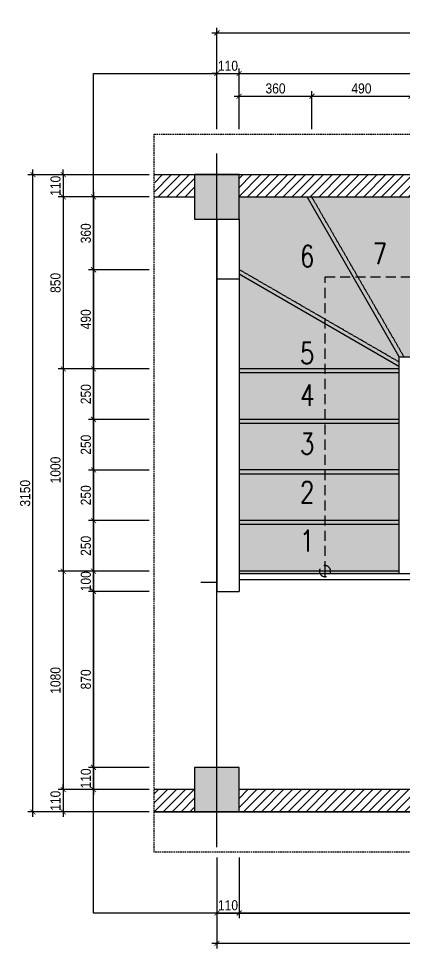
# Model space of a CAD drawing. Header units: millimetres. Extents: x -82962 to 19744, y -138000 to 4535.
# Drawn here: x 852 to 2761, y -33735 to -29139 of the extents above; entities that cross this region are included whole.
import ezdxf

# ---------------------------------------------------------------- set-up
doc = ezdxf.new("R2010")
doc.units = ezdxf.units.MM
doc.header["$LTSCALE"] = 1000
doc.header["$MEASUREMENT"] = 0
doc.header["$PDMODE"] = 3
doc.linetypes.add('HIDDEN', pattern=[0.375, 0.25, -0.125])
doc.layers.get('0').update_dxf_attribs({"lineweight": 30})
doc.layers.get('DEFPOINTS').update_dxf_attribs({"color": 4, "lineweight": 30})
doc.layers.add('THAY', color=4, linetype='Continuous', lineweight=30)
doc.styles.add('ARIAL', font='arial.ttf', dxfattribs={"width": 0.85})
doc.styles.get("Standard").update_dxf_attribs({"font": 'romans.shx', "width": 0.7, "bigfont": 'bigfont.shx'})
doc.dimstyles.new('DIM 1-100', dxfattribs={"dimscale": 0, "dimtxt": 2, "dimasz": 1, "dimexe": 1, "dimexo": 1, "dimgap": 0.5, "dimtad": 1, "dimdec": 4, "dimrnd": 1, "dimdsep": 46, "dimtxsty": 'ARIAL', "dimblk1": 'ARCHTICK', "dimblk2": 'ARCHTICK', "dimsah": 1, "dimcen": 2, "dimdle": 1, "dimclrd": 9, "dimclre": 9, "dimclrt": 1, "dimadec": 0, "dimazin": 0, "dimtfac": 1, "dimtdec": 4, "dimtix": 1, "dimtmove": 2, "dimatfit": 3, "dimldrblk": 'DOT', "dimfxl": 1, "dimtvp": 1, "dimtolj": 1, "dimarcsym": 0})

# ---------------------------------------------------------------- blocks, each defined once
blk = doc.blocks.new('_ARCHTICK')
at = {"color": 0, "linetype": 'ByBlock', "const_width": 0.15}
blk.add_lwpolyline([(-0.5, -0.5), (0.5, 0.5)], dxfattribs=at)
blk = doc.blocks.new('*D325')
at = {"layer": 'DEFPOINTS', "color": 0, "ltscale": 0.2, "transparency": 16777216}
for p in [(1833.4, -33260.4), (1943.4, -33260.4), (1943.4, -33560.4)]:
    blk.add_point(p, dxfattribs=at)
at = {"layer": 'THAY', "color": 9, "lineweight": -2, "ltscale": 0.2, "transparency": 16777216}
for p, q in [((1833.4, -33285.4), (1833.4, -33585.4)), ((1943.4, -33285.4), (1943.4, -33585.4)), ((1833.4, -33560.4), (1808.4, -33560.4)), ((1833.4, -33560.4), (1943.4, -33560.4)), ((1943.4, -33560.4), (1968.4, -33560.4))]:
    blk.add_line(p, q, dxfattribs=at)
at = {"layer": 'THAY', "color": 9, "lineweight": -2, "ltscale": 0.2, "transparency": 16777216, "xscale": 25, "yscale": 25, "zscale": 25}
blk.add_blockref('_ARCHTICK', (1833.4, -33560.4), dxfattribs=at)
at = {"layer": 'THAY', "color": 9, "lineweight": -2, "ltscale": 0.2, "transparency": 16777216, "xscale": 25, "yscale": 25, "zscale": 25, "rotation": 180}
blk.add_blockref('_ARCHTICK', (1943.4, -33560.4), dxfattribs=at)
at = {"layer": 'THAY', "color": 1, "ltscale": 0.2, "transparency": 16777216, "insert": (1888.4, -33522.3), "char_height": 50, "attachment_point": 5, "style": 'ARIAL'}
blk.add_mtext('\\A1;110', dxfattribs=at)
blk = doc.blocks.new('_DOT')
at = {"color": 0, "linetype": 'ByBlock', "ltscale": 10}
blk.add_line((-0.5, 0), (-1, 0), dxfattribs=at)
at = {"color": 0, "linetype": 'ByBlock', "ltscale": 10, "const_width": 0.5}
blk.add_lwpolyline([(-0.25, 0, 1), (0.25, 0, 1)], format="xyb", close=True, dxfattribs=at)
blk = doc.blocks.new('*D326')
at = {"layer": 'DEFPOINTS', "color": 0, "ltscale": 0.2, "transparency": 16777216}
for p in [(1943.4, -33260.4), (4603.4, -33260.4), (4603.4, -33560.4)]:
    blk.add_point(p, dxfattribs=at)
at = {"layer": 'THAY', "color": 9, "lineweight": -2, "ltscale": 0.2, "transparency": 16777216}
for p, q in [((1943.4, -33285.4), (1943.4, -33585.4)), ((4603.4, -33285.4), (4603.4, -33585.4)), ((1918.4, -33560.4), (4628.4, -33560.4))]:
    blk.add_line(p, q, dxfattribs=at)
at = {"layer": 'THAY', "color": 9, "lineweight": -2, "ltscale": 0.2, "transparency": 16777216, "xscale": 25, "yscale": 25, "zscale": 25, "rotation": 180}
blk.add_blockref('_ARCHTICK', (1943.4, -33560.4), dxfattribs=at)
at = {"layer": 'THAY', "color": 9, "lineweight": -2, "ltscale": 0.2, "transparency": 16777216, "xscale": 25, "yscale": 25, "zscale": 25}
blk.add_blockref('_ARCHTICK', (4603.4, -33560.4), dxfattribs=at)
at = {"layer": 'THAY', "color": 1, "ltscale": 0.2, "transparency": 16777216, "insert": (3273.4, -33522.3), "char_height": 50, "attachment_point": 5, "style": 'ARIAL'}
blk.add_mtext('\\A1;2660', dxfattribs=at)
blk = doc.blocks.new('*D328')
at = {"layer": 'DEFPOINTS', "color": 0, "ltscale": 0.2, "transparency": 16777216}
for p in [(1833.4, -33260.4), (4713.4, -33260.4), (1833.4, -33710.4)]:
    blk.add_point(p, dxfattribs=at)
at = {"layer": 'THAY', "color": 9, "lineweight": -2, "ltscale": 0.2, "transparency": 16777216}
for p, q in [((1833.4, -33285.4), (1833.4, -33735.4)), ((4713.4, -33285.4), (4713.4, -33735.4)), ((4738.4, -33710.4), (1808.4, -33710.4))]:
    blk.add_line(p, q, dxfattribs=at)
at = {"layer": 'THAY', "color": 9, "lineweight": -2, "ltscale": 0.2, "transparency": 16777216, "xscale": 25, "yscale": 25, "zscale": 25, "rotation": 180}
blk.add_blockref('_ARCHTICK', (1833.4, -33710.4), dxfattribs=at)
at = {"layer": 'THAY', "color": 9, "lineweight": -2, "ltscale": 0.2, "transparency": 16777216, "xscale": 25, "yscale": 25, "zscale": 25}
blk.add_blockref('_ARCHTICK', (4713.4, -33710.4), dxfattribs=at)
at = {"layer": 'THAY', "color": 1, "ltscale": 0.2, "transparency": 16777216, "insert": (3273.4, -33672.3), "char_height": 50, "attachment_point": 5, "style": 'ARIAL'}
blk.add_mtext('\\A1;2880', dxfattribs=at)
blk = doc.blocks.new('*D329')
at = {"layer": 'DEFPOINTS', "color": 0, "ltscale": 0.2, "transparency": 16777216}
for p in [(1523.4, -29910.4), (1073.4, -30020.4), (1523.4, -30020.4)]:
    blk.add_point(p, dxfattribs=at)
at = {"layer": 'THAY', "color": 9, "lineweight": -2, "ltscale": 0.2, "transparency": 16777216}
for p, q in [((1498.4, -29910.4), (1048.4, -29910.4)), ((1073.4, -29910.4), (1073.4, -29885.4)), ((1073.4, -29910.4), (1073.4, -30020.4)), ((1498.4, -30020.4), (1048.4, -30020.4)), ((1073.4, -30020.4), (1073.4, -30045.4))]:
    blk.add_line(p, q, dxfattribs=at)
at = {"layer": 'THAY', "color": 9, "lineweight": -2, "ltscale": 0.2, "transparency": 16777216, "xscale": 25, "yscale": 25, "zscale": 25}
for p, rotation in [((1073.4, -29910.4), 270), ((1073.4, -30020.4), 90)]:
    blk.add_blockref('_ARCHTICK', p, dxfattribs=dict(at, rotation=rotation))
at = {"layer": 'THAY', "color": 1, "ltscale": 0.2, "transparency": 16777216, "insert": (1035.3, -29965.4), "char_height": 50, "attachment_point": 5, "rotation": 90, "style": 'ARIAL'}
blk.add_mtext('\\A1;110', dxfattribs=at)
blk = doc.blocks.new('*D330')
at = {"layer": 'DEFPOINTS', "color": 0, "ltscale": 0.2, "transparency": 16777216}
for p in [(1523.4, -30020.4), (1223.4, -30380.5), (1523.4, -30380.5)]:
    blk.add_point(p, dxfattribs=at)
at = {"layer": 'THAY', "color": 9, "lineweight": -2, "ltscale": 0.2, "transparency": 16777216}
for p, q in [((1223.4, -29995.4), (1223.4, -30405.5)), ((1498.4, -30020.4), (1198.4, -30020.4)), ((1498.4, -30380.5), (1198.4, -30380.5))]:
    blk.add_line(p, q, dxfattribs=at)
at = {"layer": 'THAY', "color": 9, "lineweight": -2, "ltscale": 0.2, "transparency": 16777216, "xscale": 25, "yscale": 25, "zscale": 25}
for p, rotation in [((1223.4, -30020.4), 90), ((1223.4, -30380.5), 270)]:
    blk.add_blockref('_ARCHTICK', p, dxfattribs=dict(at, rotation=rotation))
at = {"layer": 'THAY', "color": 1, "ltscale": 0.2, "transparency": 16777216, "insert": (1185.3, -30200.4), "char_height": 50, "attachment_point": 5, "rotation": 90, "style": 'ARIAL'}
blk.add_mtext('\\A1;360', dxfattribs=at)
blk = doc.blocks.new('*D331')
at = {"layer": 'DEFPOINTS', "color": 0, "ltscale": 0.2, "transparency": 16777216}
for p in [(1523.4, -30380.5), (1223.4, -30870.4), (1523.4, -30870.4)]:
    blk.add_point(p, dxfattribs=at)
at = {"layer": 'THAY', "color": 9, "lineweight": -2, "ltscale": 0.2, "transparency": 16777216}
for p, q in [((1498.4, -30380.5), (1198.4, -30380.5)), ((1223.4, -30355.5), (1223.4, -30895.4)), ((1498.4, -30870.4), (1198.4, -30870.4))]:
    blk.add_line(p, q, dxfattribs=at)
at = {"layer": 'THAY', "color": 9, "lineweight": -2, "ltscale": 0.2, "transparency": 16777216, "xscale": 25, "yscale": 25, "zscale": 25}
for p, rotation in [((1223.4, -30380.5), 90), ((1223.4, -30870.4), 270)]:
    blk.add_blockref('_ARCHTICK', p, dxfattribs=dict(at, rotation=rotation))
at = {"layer": 'THAY', "color": 1, "ltscale": 0.2, "transparency": 16777216, "insert": (1185.3, -30625.4), "char_height": 50, "attachment_point": 5, "rotation": 90, "style": 'ARIAL'}
blk.add_mtext('\\A1;490', dxfattribs=at)
blk = doc.blocks.new('*D332')
at = {"layer": 'DEFPOINTS', "color": 0, "ltscale": 0.2, "transparency": 16777216}
for p in [(1523.4, -30870.4), (1223.4, -31120.4), (1523.4, -31120.4)]:
    blk.add_point(p, dxfattribs=at)
at = {"layer": 'THAY', "color": 9, "lineweight": -2, "ltscale": 0.2, "transparency": 16777216}
for p, q in [((1498.4, -30870.4), (1198.4, -30870.4)), ((1223.4, -30845.4), (1223.4, -31145.4)), ((1498.4, -31120.4), (1198.4, -31120.4))]:
    blk.add_line(p, q, dxfattribs=at)
at = {"layer": 'THAY', "color": 9, "lineweight": -2, "ltscale": 0.2, "transparency": 16777216, "xscale": 25, "yscale": 25, "zscale": 25}
for p, rotation in [((1223.4, -30870.4), 90), ((1223.4, -31120.4), 270)]:
    blk.add_blockref('_ARCHTICK', p, dxfattribs=dict(at, rotation=rotation))
at = {"layer": 'THAY', "color": 1, "ltscale": 0.2, "transparency": 16777216, "insert": (1185.3, -30995.4), "char_height": 50, "attachment_point": 5, "rotation": 90, "style": 'ARIAL'}
blk.add_mtext('\\A1;250', dxfattribs=at)
blk = doc.blocks.new('*D333')
at = {"layer": 'DEFPOINTS', "color": 0, "ltscale": 0.2, "transparency": 16777216}
for p in [(1523.4, -31120.4), (1223.4, -31370.4), (1523.4, -31370.4)]:
    blk.add_point(p, dxfattribs=at)
at = {"layer": 'THAY', "color": 9, "lineweight": -2, "ltscale": 0.2, "transparency": 16777216}
for p, q in [((1223.4, -31095.4), (1223.4, -31395.4)), ((1498.4, -31120.4), (1198.4, -31120.4)), ((1498.4, -31370.4), (1198.4, -31370.4))]:
    blk.add_line(p, q, dxfattribs=at)
at = {"layer": 'THAY', "color": 9, "lineweight": -2, "ltscale": 0.2, "transparency": 16777216, "xscale": 25, "yscale": 25, "zscale": 25}
for p, rotation in [((1223.4, -31120.4), 90), ((1223.4, -31370.4), 270)]:
    blk.add_blockref('_ARCHTICK', p, dxfattribs=dict(at, rotation=rotation))
at = {"layer": 'THAY', "color": 1, "ltscale": 0.2, "transparency": 16777216, "insert": (1185.3, -31245.4), "char_height": 50, "attachment_point": 5, "rotation": 90, "style": 'ARIAL'}
blk.add_mtext('\\A1;250', dxfattribs=at)
blk = doc.blocks.new('*D334')
at = {"layer": 'DEFPOINTS', "color": 0, "ltscale": 0.2, "transparency": 16777216}
for p in [(1523.4, -31370.4), (1223.4, -31620.4), (1523.4, -31620.4)]:
    blk.add_point(p, dxfattribs=at)
at = {"layer": 'THAY', "color": 9, "lineweight": -2, "ltscale": 0.2, "transparency": 16777216}
for p, q in [((1223.4, -31345.4), (1223.4, -31645.4)), ((1498.4, -31370.4), (1198.4, -31370.4)), ((1498.4, -31620.4), (1198.4, -31620.4))]:
    blk.add_line(p, q, dxfattribs=at)
at = {"layer": 'THAY', "color": 9, "lineweight": -2, "ltscale": 0.2, "transparency": 16777216, "xscale": 25, "yscale": 25, "zscale": 25}
for p, rotation in [((1223.4, -31370.4), 90), ((1223.4, -31620.4), 270)]:
    blk.add_blockref('_ARCHTICK', p, dxfattribs=dict(at, rotation=rotation))
at = {"layer": 'THAY', "color": 1, "ltscale": 0.2, "transparency": 16777216, "insert": (1185.3, -31495.4), "char_height": 50, "attachment_point": 5, "rotation": 90, "style": 'ARIAL'}
blk.add_mtext('\\A1;250', dxfattribs=at)
blk = doc.blocks.new('*D335')
at = {"layer": 'DEFPOINTS', "color": 0, "ltscale": 0.2, "transparency": 16777216}
for p in [(1523.4, -31620.4), (1223.4, -31870.4), (1523.4, -31870.4)]:
    blk.add_point(p, dxfattribs=at)
at = {"layer": 'THAY', "color": 9, "lineweight": -2, "ltscale": 0.2, "transparency": 16777216}
for p, q in [((1498.4, -31620.4), (1198.4, -31620.4)), ((1223.4, -31595.4), (1223.4, -31895.4)), ((1498.4, -31870.4), (1198.4, -31870.4))]:
    blk.add_line(p, q, dxfattribs=at)
at = {"layer": 'THAY', "color": 9, "lineweight": -2, "ltscale": 0.2, "transparency": 16777216, "xscale": 25, "yscale": 25, "zscale": 25}
for p, rotation in [((1223.4, -31620.4), 90), ((1223.4, -31870.4), 270)]:
    blk.add_blockref('_ARCHTICK', p, dxfattribs=dict(at, rotation=rotation))
at = {"layer": 'THAY', "color": 1, "ltscale": 0.2, "transparency": 16777216, "insert": (1185.3, -31745.4), "char_height": 50, "attachment_point": 5, "rotation": 90, "style": 'ARIAL'}
blk.add_mtext('\\A1;250', dxfattribs=at)
blk = doc.blocks.new('*D336')
at = {"layer": 'DEFPOINTS', "color": 0, "ltscale": 0.2, "transparency": 16777216}
for p in [(1523.4, -31870.4), (1223.4, -31970.4), (1523.4, -31970.4)]:
    blk.add_point(p, dxfattribs=at)
at = {"layer": 'THAY', "color": 9, "lineweight": -2, "ltscale": 0.2, "transparency": 16777216}
for p, q in [((1223.4, -31870.4), (1223.4, -31845.4)), ((1498.4, -31870.4), (1198.4, -31870.4)), ((1223.4, -31870.4), (1223.4, -31970.4)), ((1498.4, -31970.4), (1198.4, -31970.4)), ((1223.4, -31970.4), (1223.4, -31995.4))]:
    blk.add_line(p, q, dxfattribs=at)
at = {"layer": 'THAY', "color": 9, "lineweight": -2, "ltscale": 0.2, "transparency": 16777216, "xscale": 25, "yscale": 25, "zscale": 25}
for p, rotation in [((1223.4, -31870.4), 270), ((1223.4, -31970.4), 90)]:
    blk.add_blockref('_ARCHTICK', p, dxfattribs=dict(at, rotation=rotation))
at = {"layer": 'THAY', "color": 1, "ltscale": 0.2, "transparency": 16777216, "insert": (1185.3, -31920.4), "char_height": 50, "attachment_point": 5, "rotation": 90, "style": 'ARIAL'}
blk.add_mtext('\\A1;100', dxfattribs=at)
blk = doc.blocks.new('*D337')
at = {"layer": 'DEFPOINTS', "color": 0, "ltscale": 0.2, "transparency": 16777216}
for p in [(1523.4, -31970.4), (1223.4, -32840.4), (1523.4, -32840.4)]:
    blk.add_point(p, dxfattribs=at)
at = {"layer": 'THAY', "color": 9, "lineweight": -2, "ltscale": 0.2, "transparency": 16777216}
for p, q in [((1223.4, -31945.4), (1223.4, -32865.4)), ((1498.4, -31970.4), (1198.4, -31970.4)), ((1498.4, -32840.4), (1198.4, -32840.4))]:
    blk.add_line(p, q, dxfattribs=at)
at = {"layer": 'THAY', "color": 9, "lineweight": -2, "ltscale": 0.2, "transparency": 16777216, "xscale": 25, "yscale": 25, "zscale": 25}
for p, rotation in [((1223.4, -31970.4), 90), ((1223.4, -32840.4), 270)]:
    blk.add_blockref('_ARCHTICK', p, dxfattribs=dict(at, rotation=rotation))
at = {"layer": 'THAY', "color": 1, "ltscale": 0.2, "transparency": 16777216, "insert": (1185.3, -32405.4), "char_height": 50, "attachment_point": 5, "rotation": 90, "style": 'ARIAL'}
blk.add_mtext('\\A1;870', dxfattribs=at)
blk = doc.blocks.new('*D338')
at = {"layer": 'DEFPOINTS', "color": 0, "ltscale": 0.2, "transparency": 16777216}
for p in [(1523.4, -32840.4), (1223.4, -32950.4), (1523.4, -32950.4)]:
    blk.add_point(p, dxfattribs=at)
at = {"layer": 'THAY', "color": 9, "lineweight": -2, "ltscale": 0.2, "transparency": 16777216}
for p, q in [((1223.4, -32840.4), (1223.4, -32815.4)), ((1498.4, -32840.4), (1198.4, -32840.4)), ((1223.4, -32840.4), (1223.4, -32950.4)), ((1498.4, -32950.4), (1198.4, -32950.4)), ((1223.4, -32950.4), (1223.4, -32975.4))]:
    blk.add_line(p, q, dxfattribs=at)
at = {"layer": 'THAY', "color": 9, "lineweight": -2, "ltscale": 0.2, "transparency": 16777216, "xscale": 25, "yscale": 25, "zscale": 25}
for p, rotation in [((1223.4, -32840.4), 270), ((1223.4, -32950.4), 90)]:
    blk.add_blockref('_ARCHTICK', p, dxfattribs=dict(at, rotation=rotation))
at = {"layer": 'THAY', "color": 1, "ltscale": 0.2, "transparency": 16777216, "insert": (1185.3, -32895.4), "char_height": 50, "attachment_point": 5, "rotation": 90, "style": 'ARIAL'}
blk.add_mtext('\\A1;110', dxfattribs=at)
blk = doc.blocks.new('*D339')
at = {"layer": 'DEFPOINTS', "color": 0, "ltscale": 0.2, "transparency": 16777216}
for p in [(923.4, -29910.4), (1523.4, -29910.4), (1523.4, -33060.4)]:
    blk.add_point(p, dxfattribs=at)
at = {"layer": 'THAY', "color": 9, "lineweight": -2, "ltscale": 0.2, "transparency": 16777216}
for p, q in [((1498.4, -29910.4), (898.4, -29910.4)), ((923.4, -33085.4), (923.4, -29885.4)), ((1498.4, -33060.4), (898.4, -33060.4))]:
    blk.add_line(p, q, dxfattribs=at)
at = {"layer": 'THAY', "color": 9, "lineweight": -2, "ltscale": 0.2, "transparency": 16777216, "xscale": 25, "yscale": 25, "zscale": 25}
for p, rotation in [((923.4, -29910.4), 90), ((923.4, -33060.4), 270)]:
    blk.add_blockref('_ARCHTICK', p, dxfattribs=dict(at, rotation=rotation))
at = {"layer": 'THAY', "color": 1, "ltscale": 0.2, "transparency": 16777216, "insert": (885.3, -31485.4), "char_height": 50, "attachment_point": 5, "rotation": 90, "style": 'ARIAL'}
blk.add_mtext('\\A1;3150', dxfattribs=at)
blk = doc.blocks.new('*D343')
at = {"layer": 'DEFPOINTS', "color": 0, "ltscale": 0.2, "transparency": 16777216}
for p in [(1523.4, -30020.4), (1073.4, -30870.4), (1523.4, -30870.4)]:
    blk.add_point(p, dxfattribs=at)
at = {"layer": 'THAY', "color": 9, "lineweight": -2, "ltscale": 0.2, "transparency": 16777216}
for p, q in [((1073.4, -29995.4), (1073.4, -30895.4)), ((1498.4, -30020.4), (1048.4, -30020.4)), ((1498.4, -30870.4), (1048.4, -30870.4))]:
    blk.add_line(p, q, dxfattribs=at)
at = {"layer": 'THAY', "color": 9, "lineweight": -2, "ltscale": 0.2, "transparency": 16777216, "xscale": 25, "yscale": 25, "zscale": 25}
for p, rotation in [((1073.4, -30020.4), 90), ((1073.4, -30870.4), 270)]:
    blk.add_blockref('_ARCHTICK', p, dxfattribs=dict(at, rotation=rotation))
at = {"layer": 'THAY', "color": 1, "ltscale": 0.2, "transparency": 16777216, "insert": (1035.3, -30445.4), "char_height": 50, "attachment_point": 5, "rotation": 90, "style": 'ARIAL'}
blk.add_mtext('\\A1;850', dxfattribs=at)
blk = doc.blocks.new('*D344')
at = {"layer": 'DEFPOINTS', "color": 0, "ltscale": 0.2, "transparency": 16777216}
for p in [(1523.4, -30870.4), (1073.4, -31870.4), (1523.4, -31870.4)]:
    blk.add_point(p, dxfattribs=at)
at = {"layer": 'THAY', "color": 9, "lineweight": -2, "ltscale": 0.2, "transparency": 16777216}
for p, q in [((1498.4, -30870.4), (1048.4, -30870.4)), ((1073.4, -30845.4), (1073.4, -31895.4)), ((1498.4, -31870.4), (1048.4, -31870.4))]:
    blk.add_line(p, q, dxfattribs=at)
at = {"layer": 'THAY', "color": 9, "lineweight": -2, "ltscale": 0.2, "transparency": 16777216, "xscale": 25, "yscale": 25, "zscale": 25}
for p, rotation in [((1073.4, -30870.4), 90), ((1073.4, -31870.4), 270)]:
    blk.add_blockref('_ARCHTICK', p, dxfattribs=dict(at, rotation=rotation))
at = {"layer": 'THAY', "color": 1, "ltscale": 0.2, "transparency": 16777216, "insert": (1035.3, -31370.4), "char_height": 50, "attachment_point": 5, "rotation": 90, "style": 'ARIAL'}
blk.add_mtext('\\A1;1000', dxfattribs=at)
blk = doc.blocks.new('*D345')
at = {"layer": 'DEFPOINTS', "color": 0, "ltscale": 0.2, "transparency": 16777216}
for p in [(1523.4, -31870.4), (1073.4, -32950.4), (1523.4, -32950.4)]:
    blk.add_point(p, dxfattribs=at)
at = {"layer": 'THAY', "color": 9, "lineweight": -2, "ltscale": 0.2, "transparency": 16777216}
for p, q in [((1073.4, -31845.4), (1073.4, -32975.4)), ((1498.4, -31870.4), (1048.4, -31870.4)), ((1498.4, -32950.4), (1048.4, -32950.4))]:
    blk.add_line(p, q, dxfattribs=at)
at = {"layer": 'THAY', "color": 9, "lineweight": -2, "ltscale": 0.2, "transparency": 16777216, "xscale": 25, "yscale": 25, "zscale": 25}
for p, rotation in [((1073.4, -31870.4), 90), ((1073.4, -32950.4), 270)]:
    blk.add_blockref('_ARCHTICK', p, dxfattribs=dict(at, rotation=rotation))
at = {"layer": 'THAY', "color": 1, "ltscale": 0.2, "transparency": 16777216, "insert": (1035.3, -32410.4), "char_height": 50, "attachment_point": 5, "rotation": 90, "style": 'ARIAL'}
blk.add_mtext('\\A1;1080', dxfattribs=at)
blk = doc.blocks.new('*D346')
at = {"layer": 'DEFPOINTS', "color": 0, "ltscale": 0.2, "transparency": 16777216}
for p in [(1523.4, -32950.4), (1073.4, -33060.4), (1523.4, -33060.4)]:
    blk.add_point(p, dxfattribs=at)
at = {"layer": 'THAY', "color": 9, "lineweight": -2, "ltscale": 0.2, "transparency": 16777216}
for p, q in [((1498.4, -32950.4), (1048.4, -32950.4)), ((1073.4, -32950.4), (1073.4, -32925.4)), ((1073.4, -32950.4), (1073.4, -33060.4)), ((1498.4, -33060.4), (1048.4, -33060.4)), ((1073.4, -33060.4), (1073.4, -33085.4))]:
    blk.add_line(p, q, dxfattribs=at)
at = {"layer": 'THAY', "color": 9, "lineweight": -2, "ltscale": 0.2, "transparency": 16777216, "xscale": 25, "yscale": 25, "zscale": 25}
for p, rotation in [((1073.4, -32950.4), 270), ((1073.4, -33060.4), 90)]:
    blk.add_blockref('_ARCHTICK', p, dxfattribs=dict(at, rotation=rotation))
at = {"layer": 'THAY', "color": 1, "ltscale": 0.2, "transparency": 16777216, "insert": (1035.3, -33005.4), "char_height": 50, "attachment_point": 5, "rotation": 90, "style": 'ARIAL'}
blk.add_mtext('\\A1;110', dxfattribs=at)
blk = doc.blocks.new('*D347')
at = {"layer": 'DEFPOINTS', "color": 0, "ltscale": 0.2, "transparency": 16777216}
for p in [(1943.4, -29410.4), (1833.4, -29710.4), (1943.4, -29710.4)]:
    blk.add_point(p, dxfattribs=at)
at = {"layer": 'THAY', "color": 9, "lineweight": -2, "ltscale": 0.2, "transparency": 16777216}
for p, q in [((1833.4, -29410.4), (1808.4, -29410.4)), ((1833.4, -29685.4), (1833.4, -29385.4)), ((1833.4, -29410.4), (1943.4, -29410.4)), ((1943.4, -29685.4), (1943.4, -29385.4)), ((1943.4, -29410.4), (1968.4, -29410.4))]:
    blk.add_line(p, q, dxfattribs=at)
at = {"layer": 'THAY', "color": 9, "lineweight": -2, "ltscale": 0.2, "transparency": 16777216, "xscale": 25, "yscale": 25, "zscale": 25}
blk.add_blockref('_ARCHTICK', (1833.4, -29410.4), dxfattribs=at)
at = {"layer": 'THAY', "color": 9, "lineweight": -2, "ltscale": 0.2, "transparency": 16777216, "xscale": 25, "yscale": 25, "zscale": 25, "rotation": 180}
blk.add_blockref('_ARCHTICK', (1943.4, -29410.4), dxfattribs=at)
at = {"layer": 'THAY', "color": 1, "ltscale": 0.2, "transparency": 16777216, "insert": (1888.4, -29372.3), "char_height": 50, "attachment_point": 5, "style": 'ARIAL'}
blk.add_mtext('\\A1;110', dxfattribs=at)
blk = doc.blocks.new('*D348')
at = {"layer": 'DEFPOINTS', "color": 0, "ltscale": 0.2, "transparency": 16777216}
for p in [(4603.4, -29410.4), (1943.4, -29710.4), (4603.4, -29710.4)]:
    blk.add_point(p, dxfattribs=at)
at = {"layer": 'THAY', "color": 9, "lineweight": -2, "ltscale": 0.2, "transparency": 16777216}
for p, q in [((1918.4, -29410.4), (4628.4, -29410.4)), ((1943.4, -29685.4), (1943.4, -29385.4)), ((4603.4, -29685.4), (4603.4, -29385.4))]:
    blk.add_line(p, q, dxfattribs=at)
at = {"layer": 'THAY', "color": 9, "lineweight": -2, "ltscale": 0.2, "transparency": 16777216, "xscale": 25, "yscale": 25, "zscale": 25, "rotation": 180}
blk.add_blockref('_ARCHTICK', (1943.4, -29410.4), dxfattribs=at)
at = {"layer": 'THAY', "color": 9, "lineweight": -2, "ltscale": 0.2, "transparency": 16777216, "xscale": 25, "yscale": 25, "zscale": 25}
blk.add_blockref('_ARCHTICK', (4603.4, -29410.4), dxfattribs=at)
at = {"layer": 'THAY', "color": 1, "ltscale": 0.2, "transparency": 16777216, "insert": (3273.4, -29372.3), "char_height": 50, "attachment_point": 5, "style": 'ARIAL'}
blk.add_mtext('\\A1;2660', dxfattribs=at)
blk = doc.blocks.new('*D350')
at = {"layer": 'DEFPOINTS', "color": 0, "ltscale": 0.2, "transparency": 16777216}
for p in [(2303.7, -29522.4), (1943.4, -29710.4), (2303.7, -29710.4)]:
    blk.add_point(p, dxfattribs=at)
at = {"layer": 'THAY', "color": 9, "lineweight": -2, "ltscale": 0.2, "transparency": 16777216}
for p, q in [((1943.4, -29685.4), (1943.4, -29497.4)), ((2303.7, -29685.4), (2303.7, -29497.4)), ((1918.4, -29522.4), (2328.7, -29522.4))]:
    blk.add_line(p, q, dxfattribs=at)
at = {"layer": 'THAY', "color": 9, "lineweight": -2, "ltscale": 0.2, "transparency": 16777216, "xscale": 25, "yscale": 25, "zscale": 25, "rotation": 180}
blk.add_blockref('_ARCHTICK', (1943.4, -29522.4), dxfattribs=at)
at = {"layer": 'THAY', "color": 9, "lineweight": -2, "ltscale": 0.2, "transparency": 16777216, "xscale": 25, "yscale": 25, "zscale": 25}
blk.add_blockref('_ARCHTICK', (2303.7, -29522.4), dxfattribs=at)
at = {"layer": 'THAY', "color": 1, "ltscale": 0.2, "transparency": 16777216, "insert": (2123.5, -29484.3), "char_height": 50, "attachment_point": 5, "style": 'ARIAL'}
blk.add_mtext('\\A1;360', dxfattribs=at)
blk = doc.blocks.new('*D351')
at = {"layer": 'DEFPOINTS', "color": 0, "ltscale": 0.2, "transparency": 16777216}
for p in [(2793.4, -29522.4), (2303.7, -29710.4), (2793.4, -29710.4)]:
    blk.add_point(p, dxfattribs=at)
at = {"layer": 'THAY', "color": 9, "lineweight": -2, "ltscale": 0.2, "transparency": 16777216}
for p, q in [((2303.7, -29685.4), (2303.7, -29497.4)), ((2793.4, -29685.4), (2793.4, -29497.4)), ((2278.7, -29522.4), (2818.4, -29522.4))]:
    blk.add_line(p, q, dxfattribs=at)
at = {"layer": 'THAY', "color": 9, "lineweight": -2, "ltscale": 0.2, "transparency": 16777216, "xscale": 25, "yscale": 25, "zscale": 25, "rotation": 180}
blk.add_blockref('_ARCHTICK', (2303.7, -29522.4), dxfattribs=at)
at = {"layer": 'THAY', "color": 9, "lineweight": -2, "ltscale": 0.2, "transparency": 16777216, "xscale": 25, "yscale": 25, "zscale": 25}
blk.add_blockref('_ARCHTICK', (2793.4, -29522.4), dxfattribs=at)
at = {"layer": 'THAY', "color": 1, "ltscale": 0.2, "transparency": 16777216, "insert": (2548.5, -29484.3), "char_height": 50, "attachment_point": 5, "style": 'ARIAL'}
blk.add_mtext('\\A1;490', dxfattribs=at)
blk = doc.blocks.new('*D357')
at = {"layer": 'DEFPOINTS', "color": 0, "ltscale": 0.2, "transparency": 16777216}
for p in [(4713.4, -29209.7), (1833.4, -29710.4), (4713.4, -29710.4)]:
    blk.add_point(p, dxfattribs=at)
at = {"layer": 'THAY', "color": 9, "lineweight": -2, "ltscale": 0.2, "transparency": 16777216}
for p, q in [((1833.4, -29685.4), (1833.4, -29184.7)), ((4713.4, -29685.4), (4713.4, -29184.7)), ((1808.4, -29209.7), (4738.4, -29209.7))]:
    blk.add_line(p, q, dxfattribs=at)
at = {"layer": 'THAY', "color": 9, "lineweight": -2, "ltscale": 0.2, "transparency": 16777216, "xscale": 25, "yscale": 25, "zscale": 25, "rotation": 180}
blk.add_blockref('_ARCHTICK', (1833.4, -29209.7), dxfattribs=at)
at = {"layer": 'THAY', "color": 9, "lineweight": -2, "ltscale": 0.2, "transparency": 16777216, "xscale": 25, "yscale": 25, "zscale": 25}
blk.add_blockref('_ARCHTICK', (4713.4, -29209.7), dxfattribs=at)
at = {"layer": 'THAY', "color": 1, "ltscale": 0.2, "transparency": 16777216, "insert": (3273.4, -29171.7), "char_height": 50, "attachment_point": 5, "style": 'ARIAL'}
blk.add_mtext('\\A1;2880', dxfattribs=at)

msp = doc.modelspace()

# ---------------------------------------------------------------- hatches: boundary and pattern name
at = {"layer": 'THAY', "ltscale": 0.2}
h = msp.add_hatch(dxfattribs=at)
h.set_pattern_fill('ANSI31', color=256, scale=250, style=0)
h.set_pattern_definition([(45, (1523.353, -32824.554), (-22.09709, 22.09709), [])])
h.paths.add_polyline_path([(5023.35257, -29910.36771), (4823.35257, -29910.36771), (4823.35257, -30020.36771), (4933.35257, -30020.36771), (4933.35257, -30415.36771), (4713.35257, -30415.36771), (4713.35257, -30470.36771), (4988.35257, -30470.36771), (4988.35257, -30020.36771), (5023.35257, -30020.36771)])
h.paths.add_polyline_path([(4603.35257, -29910.36771), (1943.35257, -29910.36771), (1943.35257, -30020.36771), (4603.35257, -30020.36771)])
h.paths.add_polyline_path([(1723.35257, -29910.36771), (1523.35257, -29910.36771), (1523.35257, -30020.36771), (1723.35257, -30020.36771)])
h.paths.add_polyline_path([(4816.13232, -31617.09868), (5061.13232, -31617.09868), (5061.13232, -31392.09868), (4816.13232, -31392.09868)], flags=9)
h.paths.add_polyline_path([(2959.6043, -32824.5544), (4067.84163, -32824.5544), (4067.84163, -32548.04346), (2959.6043, -32548.04346)], flags=9)
h.paths.add_polyline_path([(3013.87854, -32321.21219), (3739.14241, -32321.21219), (3739.14241, -32120.28156), (3013.87854, -32120.28156)], flags=9)
at = {"layer": 'THAY', "linetype": 'Continuous'}
for points in [[(1943.35257, -29910.36771), (1723.35257, -29910.36771), (1723.35257, -30130.36771), (1943.35257, -30130.36771)], [(1943.35257, -32840.36771), (1723.35257, -32840.36771), (1723.35257, -33060.36771), (1943.35257, -33060.36771)]]:
    msp.add_hatch(color=256, dxfattribs=at).paths.add_polyline_path(points)
at = {"layer": 'THAY', "ltscale": 0.2}
h = msp.add_hatch(dxfattribs=at)
h.set_pattern_fill('DOTS', color=256, scale=300, style=0)
h.set_pattern_definition([(0, (1943.353, -31883.832), (9.375, 18.75), [0, -18.75])])
h.paths.add_polyline_path([(4603.35257, -30020.36771), (4220.88168, -30020.36771), (3764.89216, -30810.36771), (3813.35257, -30810.36771), (3813.35257, -30812.62026), (4603.35257, -30356.37331)])
h.paths.add_polyline_path([(4220.88168, -30020.36771), (3733.35257, -30020.36771), (3733.35257, -30810.36771), (3764.89216, -30810.36771)])
h.paths.add_polyline_path([(3733.35257, -30020.36771), (3493.35257, -30020.36771), (3493.35257, -30810.36771), (3733.35257, -30810.36771)])
h.paths.add_polyline_path([(3493.35257, -30020.36771), (3253.35257, -30020.36771), (3253.35257, -30810.36771), (3493.35257, -30810.36771)])
h.paths.add_polyline_path([(3253.35257, -30020.36771), (3013.35257, -30020.36771), (3013.35257, -30810.36771), (3253.35257, -30810.36771)])
h.paths.add_polyline_path([(3013.35257, -30020.36771), (2773.35257, -30020.36771), (2773.35257, -30810.36771), (3013.35257, -30810.36771)])
h.paths.add_polyline_path([(2773.35257, -30020.36771), (2279.63842, -30020.36771), (2735.62793, -30810.36771), (2773.35257, -30810.36771)])
h.paths.add_polyline_path([(2279.63842, -30020.36771), (1943.35257, -30020.36771), (1943.35257, -30130.36771), (1943.35257, -30402.56488), (2733.35257, -30858.81183), (2733.35257, -30810.36771), (2735.62793, -30810.36771)])
h.paths.add_polyline_path([(1943.35257, -30402.56488), (1943.35257, -30890.36771), (2733.35257, -30890.36771), (2733.35257, -30858.81183)])
h.paths.add_polyline_path([(2733.35257, -30890.36771), (1943.35257, -30890.36771), (1943.35257, -31140.36771), (2733.35257, -31140.36771)])
h.paths.add_polyline_path([(2733.35257, -31140.36771), (1943.35257, -31140.36771), (1943.35257, -31390.36771), (2733.35257, -31390.36771)])
h.paths.add_polyline_path([(2733.35257, -31390.36771), (1943.35257, -31390.36771), (1943.35257, -31640.36771), (2733.35257, -31640.36771)])
h.paths.add_polyline_path([(2733.35257, -31640.36771), (1943.35257, -31640.36771), (1943.35257, -31883.83178), (2733.35257, -31883.83178)])
h = msp.add_hatch(dxfattribs=at)
h.set_pattern_fill('ANSI31', color=256, scale=250, style=0)
h.set_pattern_definition([(45, (1523.353, -33060.368), (-22.0971, 22.0971), [])])
h.paths.add_polyline_path([(5023.35257, -32950.36771), (4823.35257, -32950.36771), (4823.35257, -33060.36771), (5023.35257, -33060.36771)])
h.paths.add_polyline_path([(4603.35257, -32950.36771), (1943.35257, -32950.36771), (1943.35257, -33060.36771), (4603.35257, -33060.36771)])
h.paths.add_polyline_path([(1723.35257, -32950.36771), (1523.35257, -32950.36771), (1523.35257, -33060.36771), (1723.35257, -33060.36771)])

# ---------------------------------------------------------------- linework, layer by layer
at = {"layer": 'THAY', "ltscale": 0.01}
for p, q in [((1833.35257, -33234.29303), (1833.35257, -29805.97198)), ((1523.35257, -29910.36771), (5023.35257, -29910.36771)), ((1523.35257, -33060.36771), (5023.35257, -33060.36771))]:
    msp.add_line(p, q, dxfattribs=at)
at = {"layer": 'THAY'}
for p, q in [((1523.35257, -29910.36771), (5023.35257, -29910.36771)), ((1523.35257, -30020.36771), (1723.35257, -30020.36771)), ((1943.35257, -30020.36771), (4603.35257, -30020.36771)), ((2735.62793, -30810.36771), (2279.63842, -30020.36771)), ((1833.35257, -30130.36771), (1833.35257, -31970.36771)), ((1943.35257, -30130.36771), (1943.35257, -31970.36771)), ((2733.35257, -30858.81183), (1943.35257, -30402.56488)), ((2733.35257, -30890.36771), (1943.35257, -30890.36771)), ((2733.35257, -31140.36771), (1943.35257, -31140.36771)), ((2733.35257, -31390.36771), (1943.35257, -31390.36771)), ((2733.35257, -31640.36771), (1943.35257, -31640.36771)), ((1833.35257, -31970.36771), (1943.35257, -31970.36771))]:
    msp.add_line(p, q, dxfattribs=at)
at = {"layer": 'THAY', "linetype": 'HIDDEN', "ltscale": 0.01}
for p, q in [((2758.72046, -30810.36771), (2302.73094, -30020.36771)), ((2733.35257, -30835.71604), (1943.35257, -30379.46909)), ((2733.35257, -30870.36771), (1943.35257, -30870.36771)), ((2733.35257, -31120.36771), (1943.35257, -31120.36771)), ((2733.35257, -31370.36771), (1943.35257, -31370.36771)), ((2733.35257, -31620.36771), (1943.35257, -31620.36771)), ((2733.35257, -31870.36771), (1943.35257, -31870.36771))]:
    msp.add_line(p, q, dxfattribs=at)
at = {"layer": 'THAY', "linetype": 'Continuous'}
for p, q in [((2733.35257, -30810.36771), (3813.35257, -30810.36771)), ((2733.35257, -30810.36771), (2733.35257, -31883.83178)), ((3774.85502, -31883.83178), (1943.35257, -31883.83178)), ((3774.85502, -31913.83178), (1943.35257, -31913.83178)), ((5023.35257, -33060.36771), (1523.35257, -33060.36771))]:
    msp.add_line(p, q, dxfattribs=at)
at = {"layer": 'THAY', "ltscale": 0.2}
msp.add_lwpolyline([(1223.35257, -29410.36771), (5323.35257, -29410.36771), (5323.35257, -33560.36771), (1223.35257, -33560.36771)], close=True, dxfattribs=at)
at = {"layer": 'THAY', "linetype": 'HIDDEN', "ltscale": 0.03}
msp.add_lwpolyline([(1523.35257, -29710.36771), (5023.35257, -29710.36771), (5023.35257, -33260.36771), (1523.35257, -33260.36771)], close=True, dxfattribs=at)
at = {"layer": 'THAY'}
for points in [[(1943.35257, -29910.36771), (1723.35257, -29910.36771), (1723.35257, -30130.36771), (1943.35257, -30130.36771)], [(1943.35257, -32840.36771), (1723.35257, -32840.36771), (1723.35257, -33060.36771), (1943.35257, -33060.36771)]]:
    msp.add_lwpolyline(points, close=True, dxfattribs=at)
at = {"layer": 'THAY', "ltscale": 0.2}
msp.add_lwpolyline([(1753.28239, -31924.56365), (1833.35257, -31924.56365), (1833.35257, -30424.56365), (1943.35257, -30424.56365)], dxfattribs=at)
at = {"layer": 'THAY', "linetype": 'HIDDEN', "ltscale": 0.2}
for points in [[(2368.35257, -31870.36771), (2368.35257, -30415.36771), (4186.51666, -30415.36771), (4186.51666, -31870.36771)], [(2368.35257, -31897.86771), (2368.35257, -31870.36771)]]:
    msp.add_lwpolyline(points, dxfattribs=at)
msp.add_lwpolyline([(2395.85257, -31870.36771, 1), (2340.85257, -31870.36771, 1)], format="xyb", close=True, dxfattribs=at)
at = {"layer": 'THAY', "linetype": 'Continuous'}
for points in [[(1723.35257, -32950.36771), (1523.35257, -32950.36771)], [(4603.35257, -32950.36771), (1943.35257, -32950.36771)]]:
    msp.add_lwpolyline(points, dxfattribs=at)

# ---------------------------------------------------------------- texts
at = {"layer": 'THAY', "color": 2, "ltscale": 0.2, "width": 0.8}
for s, p in [('6', (2244.147, -30365.79432)), ('7', (2603.77409, -30353.22859)), ('5', (2244.147, -30845.77327)), ('4', (2244.147, -31052.93194)), ('3', (2244.147, -31292.93194))]:
    msp.add_text(s, height=105, dxfattribs=at).set_placement(p)
at = {"layer": 'THAY', "color": 2, "width": 0.8}
for s, p in [('2', (2244.147, -31532.93194)), ('1', (2244.147, -31772.93194))]:
    msp.add_text(s, height=105, dxfattribs=at).set_placement(p)

# ---------------------------------------------------------------- dimensions: what is measured, and where the dimension line sits
at = {"layer": 'THAY', "ltscale": 0.2}
for base, p1, p2, picture, middle in [((4713.35257, -29209.68411), (1833.35257, -29710.36771), (4713.35257, -29710.36771), '*D357', (3273.35257, -29171.65546)), ((1943.35257, -29410.36771), (1833.35257, -29710.36771), (1943.35257, -29710.36771), '*D347', (1888.35257, -29372.33906)), ((4603.35257, -29410.36771), (1943.35257, -29710.36771), (4603.35257, -29710.36771), '*D348', (3273.35257, -29372.33906)), ((2303.73094, -29522.36205), (1943.35257, -29710.36771), (2303.73094, -29710.36771), '*D350', (2123.54176, -29484.31635)), ((2793.35257, -29522.36205), (2303.73094, -29710.36771), (2793.35257, -29710.36771), '*D351', (2548.54176, -29484.3334)), ((1943.35257, -33560.36771), (1833.35257, -33260.36771), (1943.35257, -33260.36771), '*D325', (1888.35257, -33522.33906)), ((1833.35257, -33710.36771), (4713.35257, -33260.36771), (1833.35257, -33260.36771), '*D328', (3273.35257, -33672.33906)), ((4603.35257, -33560.36771), (1943.35257, -33260.36771), (4603.35257, -33260.36771), '*D326', (3273.35257, -33522.33906))]:
    dim = msp.add_linear_dim(base=base, p1=p1, p2=p2, dimstyle='DIM 1-100', override={"dimscale": 25}, dxfattribs=at)
    dim.commit()
    dim.dimension.update_dxf_attribs({"geometry": picture, "text_midpoint": middle})
for base, p1, p2, picture, middle in [((923.35257, -29910.36771), (1523.35257, -33060.36771), (1523.35257, -29910.36771), '*D339', (885.30687, -31485.36771)), ((1073.35257, -30020.36771), (1523.35257, -29910.36771), (1523.35257, -30020.36771), '*D329', (1035.32393, -29965.36771)), ((1073.35257, -30870.36771), (1523.35257, -30020.36771), (1523.35257, -30870.36771), '*D343', (1035.32393, -30445.36771)), ((1223.35257, -30380.46909), (1523.35257, -30020.36771), (1523.35257, -30380.46909), '*D330', (1185.30687, -30200.4184)), ((1223.35257, -30870.36771), (1523.35257, -30380.46909), (1523.35257, -30870.36771), '*D331', (1185.32393, -30625.4184)), ((1073.35257, -31870.36771), (1523.35257, -30870.36771), (1523.35257, -31870.36771), '*D344', (1035.32393, -31370.36771)), ((1223.35257, -31120.36771), (1523.35257, -30870.36771), (1523.35257, -31120.36771), '*D332', (1185.32393, -30995.36771)), ((1223.35257, -31370.36771), (1523.35257, -31120.36771), (1523.35257, -31370.36771), '*D333', (1185.32393, -31245.36771)), ((1223.35257, -31620.36771), (1523.35257, -31370.36771), (1523.35257, -31620.36771), '*D334', (1185.32393, -31495.36771)), ((1223.35257, -31870.36771), (1523.35257, -31620.36771), (1523.35257, -31870.36771), '*D335', (1185.32393, -31745.36771)), ((1073.35257, -32950.36771), (1523.35257, -31870.36771), (1523.35257, -32950.36771), '*D345', (1035.32393, -32410.36771)), ((1223.35257, -31970.36771), (1523.35257, -31870.36771), (1523.35257, -31970.36771), '*D336', (1185.32393, -31920.36771)), ((1223.35257, -32840.36771), (1523.35257, -31970.36771), (1523.35257, -32840.36771), '*D337', (1185.32393, -32405.36771)), ((1223.35257, -32950.36771), (1523.35257, -32840.36771), (1523.35257, -32950.36771), '*D338', (1185.32393, -32895.36771)), ((1073.35257, -33060.36771), (1523.35257, -32950.36771), (1523.35257, -33060.36771), '*D346', (1035.32393, -33005.36771))]:
    dim = msp.add_linear_dim(base=base, p1=p1, p2=p2, angle=90, dimstyle='DIM 1-100', override={"dimscale": 25}, dxfattribs=at)
    dim.commit()
    dim.dimension.update_dxf_attribs({"geometry": picture, "text_midpoint": middle})

doc.saveas('drawing.dxf')
